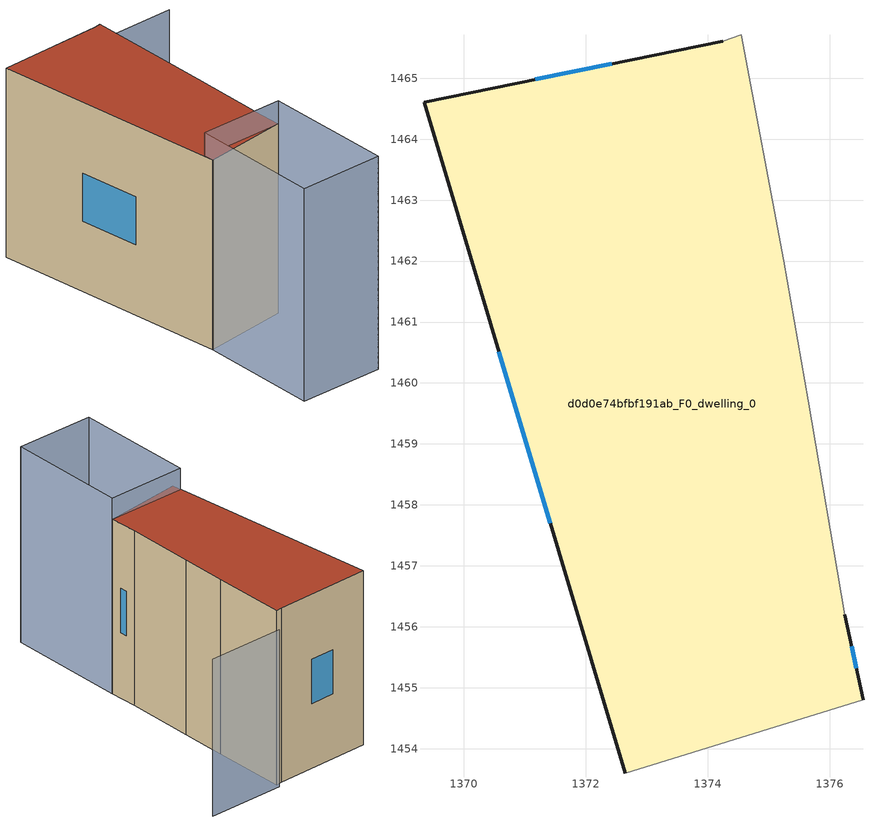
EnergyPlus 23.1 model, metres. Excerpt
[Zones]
d0d0e74bfbf191ab_F0_dwelling_0
 floor ground (EU_floor_Construction): 1374.55,1465.71 1375.25,1462.01 1375.65,1459.71 1376.25,1456.2 1376.55,1454.8 1372.64,1453.6 1369.34,1464.61 1374.25,1465.61 z0
 wall outside (EU_wall_Construction): 1376.55,1454.8 1376.25,1456.2 / 1374.25,1465.61 1369.34,1464.61 1372.64,1453.6 z0:9
 wall adiabatic (EU_wall_Construction): 1376.25,1456.2 1375.65,1459.71 1375.25,1462.01 1374.55,1465.71 1374.25,1465.61 / 1372.64,1453.6 1376.55,1454.8 z0:9
 window (EU_Window_Construction): 1376.43,1455.32 1376.36,1455.68 / 1370.57,1460.51 1371.41,1457.7 / 1372.42,1465.24 1371.17,1464.98 z3.35:5.65
 roof outside (EU_roof_Construction): 1376.55,1454.8 1376.25,1456.2 1375.65,1459.71 1375.25,1462.01 1374.55,1465.71 1374.25,1465.61 1369.34,1464.61 1372.64,1453.6 z9
shading: 1376.55,1454.8 1377.65,1448.7 / 1377.65,1448.7 1373.66,1447.98 / 1373.66,1447.98 1372.56,1454.08 / 1372.56,1454.08 1376.55,1454.8 z0:10.1; 1378.45,1466.61 1374.52,1465.9 z0:8.1
[Building]
EU S2 Campaign: North Axis=0; Terrain=City; Solar Distribution=FullExterior
[Site:Location]
Lyon-Bron: Latitude=45.75; Longitude=5; Time Zone=1; Elevation=198
[SizingPeriod:WeatherFileDays]
AnnualSizingPeriod: Begin Month=1; Begin Day of Month=1; End Month=12; End Day of Month=31; Day of Week for Start Day=Monday; Use Weather File Daylight Saving Period=No; Use Weather File Rain and Snow Indicators=No
[MATERIAL]
EU_InternalMass_Material: Roughness=MediumRough; Thickness=0.1; Conductivity=1; Density=1800; Specific Heat=900; Thermal Absorptance=0.9; Solar Absorptance=0.7; Visible Absorptance=0.7
[MATERIAL:NOMASS] Roughness=MediumRough; Thermal Absorptance=0.9; Solar Absorptance=0.7; Visible Absorptance=0.7
Name | Thermal Resistance
EU_wall_NoMass | 0.923011
EU_roof_NoMass | 0.422242
EU_floor_NoMass | 0.625
[WINDOWMATERIAL:SIMPLEGLAZINGSYSTEM]
EU_Window_SimpleGlazing: UFactor=3.92; Solar Heat Gain Coefficient=0.83; Visible Transmittance=0.83
[CONSTRUCTION]
EU_wall_Construction: EU_wall_NoMass
EU_roof_Construction: EU_roof_NoMass
EU_floor_Construction: EU_floor_NoMass
EU_InternalMass_Construction: EU_InternalMass_Material
EU_Window_Construction: EU_Window_SimpleGlazing
[ZONE]
d0d0e74bfbf191ab_F0_dwelling_0: Type=1; Multiplier=1; Ceiling Height=autocalculate; Volume=475.216; Floor Area=autocalculate; Part of Total Floor Area=Yes
[INTERNALMASS]
d0d0e74bfbf191ab_F0_dwelling_0_EU_InternalMass: Construction=EU_InternalMass_Construction; Zone or ZoneList=d0d0e74bfbf191ab_F0_dwelling_0; Surface Area=52.8022
[OTHEREQUIPMENT]
EU_Step8_InternalGain_d0d0e74bfbf191ab_F0_dwelling_0_f000: Fuel Type=Electricity; Zone or ZoneList or Space or SpaceList=d0d0e74bfbf191ab_F0_dwelling_0; Schedule=EU_Step8_GainSchedule_d0d0e74bfbf191ab_F0_dwelling_0_f000; Design Level Calculation Method=Watts/Area; Power per Zone Floor Area=1; Fraction Latent=0; Fraction Radiant=0; Fraction Lost=0; Carbon Dioxide Generation Rate=0; EndUse Subcategory=EU_Step8_InternalGains
[ZONEVENTILATION:DESIGNFLOWRATE]
EU_ConstantAir_d0d0e74bfbf191ab_F0_dwelling_0: Zone or ZoneList or Space or SpaceList=d0d0e74bfbf191ab_F0_dwelling_0; Schedule=EU_AlwaysOn; Design Flow Rate Calculation Method=AirChanges/Hour; Air Changes per Hour=0.64; Ventilation Type=Natural; Fan Pressure Rise=0; Fan Total Efficiency=1; Constant Term Coefficient=1; Temperature Term Coefficient=0; Velocity Term Coefficient=0; Velocity Squared Term Coefficient=0; Minimum Indoor Temperature=-100; Maximum Indoor Temperature=100; Delta Temperature=-100; Minimum Outdoor Temperature=-100; Maximum Outdoor Temperature=100; Maximum Wind Speed=40
[HVACTEMPLATE:THERMOSTAT]
EU_HeatOnly_d0d0e74bfbf191ab_F0_dwelling_0: Constant Heating Setpoint=20; Constant Cooling Setpoint=50
[HVACTEMPLATE:ZONE:IDEALLOADSAIRSYSTEM]
d0d0e74bfbf191ab_F0_dwelling_0: Template Thermostat=EU_HeatOnly_d0d0e74bfbf191ab_F0_dwelling_0; System Availability Schedule=EU_AlwaysOn; Maximum Heating Supply Air Temperature=50; Minimum Cooling Supply Air Temperature=13; Maximum Heating Supply Air Humidity Ratio=0.0156; Minimum Cooling Supply Air Humidity Ratio=0.0077; Heating Limit=NoLimit; Cooling Limit=NoLimit; Heating Availability Schedule=EU_AlwaysOn; Cooling Availability Schedule=EU_CoolingOff; Dehumidification Control Type=ConstantSensibleHeatRatio; Cooling Sensible Heat Ratio=0.7; Dehumidification Setpoint=60; Humidification Control Type=None; Humidification Setpoint=30; Outdoor Air Method=None; Outdoor Air Flow Rate per Person=0.00944; Outdoor Air Flow Rate per Zone Floor Area=0; Outdoor Air Flow Rate per Zone=0; Demand Controlled Ventilation Type=None; Outdoor Air Economizer Type=NoEconomizer; Heat Recovery Type=None; Sensible Heat Recovery Effectiveness=0.7; Latent Heat Recovery Effectiveness=0.65
[SIZING:ZONE]
d0d0e74bfbf191ab_F0_dwelling_0: Zone Cooling Design Supply Air Temperature Input Method=SupplyAirTemperature; Zone Cooling Design Supply Air Temperature=13; Zone Heating Design Supply Air Temperature Input Method=SupplyAirTemperature; Zone Heating Design Supply Air Temperature=50; Zone Cooling Design Supply Air Humidity Ratio=0.008; Zone Heating Design Supply Air Humidity Ratio=0.008; Cooling Design Air Flow Method=DesignDay; Cooling Design Air Flow Rate=0; Cooling Minimum Air Flow per Zone Floor Area=0.000762; Cooling Minimum Air Flow=0; Cooling Minimum Air Flow Fraction=0.2; Heating Design Air Flow Method=DesignDay; Heating Design Air Flow Rate=0; Heating Maximum Air Flow per Zone Floor Area=0.002032; Heating Maximum Air Flow=0.141576; Heating Maximum Air Flow Fraction=0.3; Account for Dedicated Outdoor Air System=No; Dedicated Outdoor Air System Control Strategy=NeutralSupplyAir; Dedicated Outdoor Air Low Setpoint Temperature for Design=autosize; Dedicated Outdoor Air High Setpoint Temperature for Design=autosize; Zone Load Sizing Method=Sensible Load Only No Latent Load; Zone Latent Cooling Design Supply Air Humidity Ratio Input Method=HumidityRatioDifference; Zone Cooling Design Supply Air Humidity Ratio Difference=0.005; Zone Latent Heating Design Supply Air Humidity Ratio Input Method=HumidityRatioDifference; Zone Humidification Design Supply Air Humidity Ratio Difference=0.005
[SCHEDULE:CONSTANT]
Name | Hourly Value
EU_AlwaysOn | 1
EU_CoolingOff | 0
[SCHEDULE:FILE]
EU_Step8_GainSchedule_d0d0e74bfbf191ab_F0_dwelling_0_f000: File=../../schedules/d0d0e74bfbf191ab/d0d0e74bfbf191ab_F0_dwelling_0_f000_gain.csv; Column Number=1; Rows to Skip at Top=0; Number of Hours of Data=8760; Column Separator=Comma; Interpolate to Timestep=No; Minutes per Item=60; Adjust Schedule for Daylight Savings=Yes
